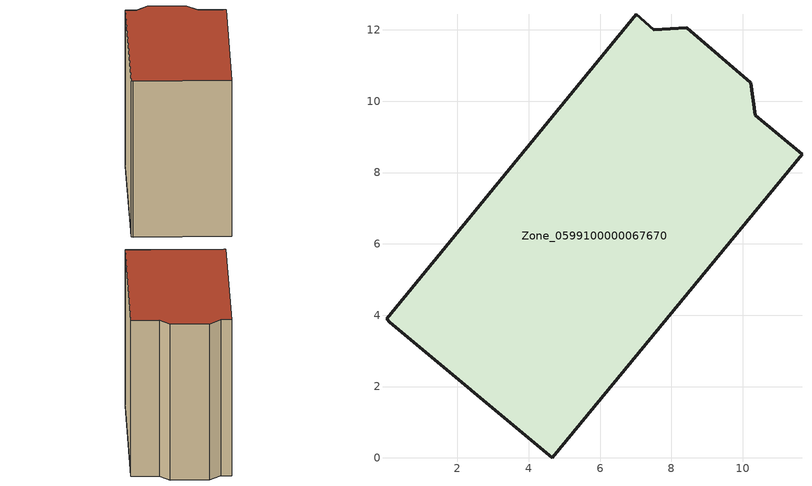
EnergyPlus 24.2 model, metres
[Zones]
Zone_0599100000067670
 floor ground (C_G): 7.01,12.44 7.5,12 8.43,12.06 10.23,10.51 10.35,9.6 11.66,8.51 4.66,0 0.11,3.8 0.01,3.91 z0
 wall outside (C_F): 4.66,0 11.66,8.51 10.35,9.6 10.23,10.51 8.43,12.06 7.5,12 7.01,12.44 0.01,3.91 0.11,3.8 4.66,0 z0:10.17
 roof outside (C_R): 7.5,12 7.01,12.44 0.01,3.91 0.11,3.8 4.66,0 11.66,8.51 10.35,9.6 10.23,10.51 8.43,12.06 z10.17
[BUILDING]
Pand.0599100000067670: North Axis=0; Terrain=City; Loads Convergence Tolerance Value=0.04; Temperature Convergence Tolerance Value=0.4; Solar Distribution=FullExterior; Maximum Number of Warmup Days=25; Minimum Number of Warmup Days=1
[Site:Location]
Rotterdam.The.Hague.AP_ZH_NLD Design_Conditions: Latitude=51.96; Longitude=4.45; Time Zone=1; Elevation=-4.5
[SITE:GROUNDTEMPERATURE:BUILDINGSURFACE]
18, 18, 18, 18, 18, 18, 18, 18, 18, 18, 18, 18
[MATERIAL] Thermal Absorptance=0.9; Solar Absorptance=0.7; Visible Absorptance=0.7
Name | Roughness | Thickness | Conductivity | Density | Specific Heat
G.TI.1946 | MediumSmooth | 0.15 | 1 | 540 | 1210
F.TI.1946 | Rough | 0.3 | 0.857143 | 1920 | 840
R.TI.1946 | MediumRough | 0.2 | 0.1 | 1500 | 1000
[CONSTRUCTION]
C_G: G.TI.1946
C_F: F.TI.1946
C_R: R.TI.1946
[ZONE]
Zone_0599100000067670: Type=1; Multiplier=1; Ceiling Height=Autocalculate; Volume=Autocalculate; Floor Area=autocalculate; Part of Total Floor Area=Yes
[ZONEINFILTRATION:DESIGNFLOWRATE]
Infil_Zone_0599100000067670: Zone or ZoneList or Space or SpaceList=Zone_0599100000067670; Schedule=AlwaysOn; Design Flow Rate Calculation Method=Flow/Area; Flow Rate per Floor Area=0.003; Constant Term Coefficient=1; Temperature Term Coefficient=0; Velocity Term Coefficient=0; Velocity Squared Term Coefficient=0
[HVACTEMPLATE:ZONE:IDEALLOADSAIRSYSTEM]
Zone_0599100000067670: Maximum Heating Supply Air Temperature=50; Minimum Cooling Supply Air Temperature=13; Maximum Heating Supply Air Humidity Ratio=0.0156; Minimum Cooling Supply Air Humidity Ratio=0.0077; Heating Limit=NoLimit; Cooling Limit=NoLimit; Dehumidification Control Type=ConstantSensibleHeatRatio; Cooling Sensible Heat Ratio=0.7; Dehumidification Setpoint=60; Humidification Control Type=None; Humidification Setpoint=30; Outdoor Air Method=None; Outdoor Air Flow Rate per Person=0.00944; Outdoor Air Flow Rate per Zone Floor Area=0; Outdoor Air Flow Rate per Zone=0; Demand Controlled Ventilation Type=None; Outdoor Air Economizer Type=NoEconomizer; Heat Recovery Type=None; Sensible Heat Recovery Effectiveness=0.7; Latent Heat Recovery Effectiveness=0.65
[ZONECONTROL:THERMOSTAT]
ThermostatControl_Zone_0599100000067670: Zone or ZoneList=Zone_0599100000067670; Control Type Schedule=DualSetpointControlType; Control 1=Thermostat_Zone_0599100000067670; Temperature Difference Between Cutout And Setpoint=0
[THERMOSTATSETPOINT:DUALSETPOINT]
Thermostat_Zone_0599100000067670: Heating Setpoint Temperature Schedule=HeatingSetpoint_Zone_0599100000067670; Cooling Setpoint Temperature Schedule=CoolingSetpoint_Zone_0599100000067670
[SCHEDULE:COMPACT]
HeatingSetpoint_Zone_0599100000067670: Through: 12/31, For: AllDays, Until: 24:00, 21
CoolingSetpoint_Zone_0599100000067670: Through: 12/31, For: AllDays, Until: 24:00, 24
DualSetpointControlType: Through: 12/31, For: AllDays, Until: 24:00, 4
AlwaysOn: Through: 12/31, For: AllDays, Until: 24:00, 1
